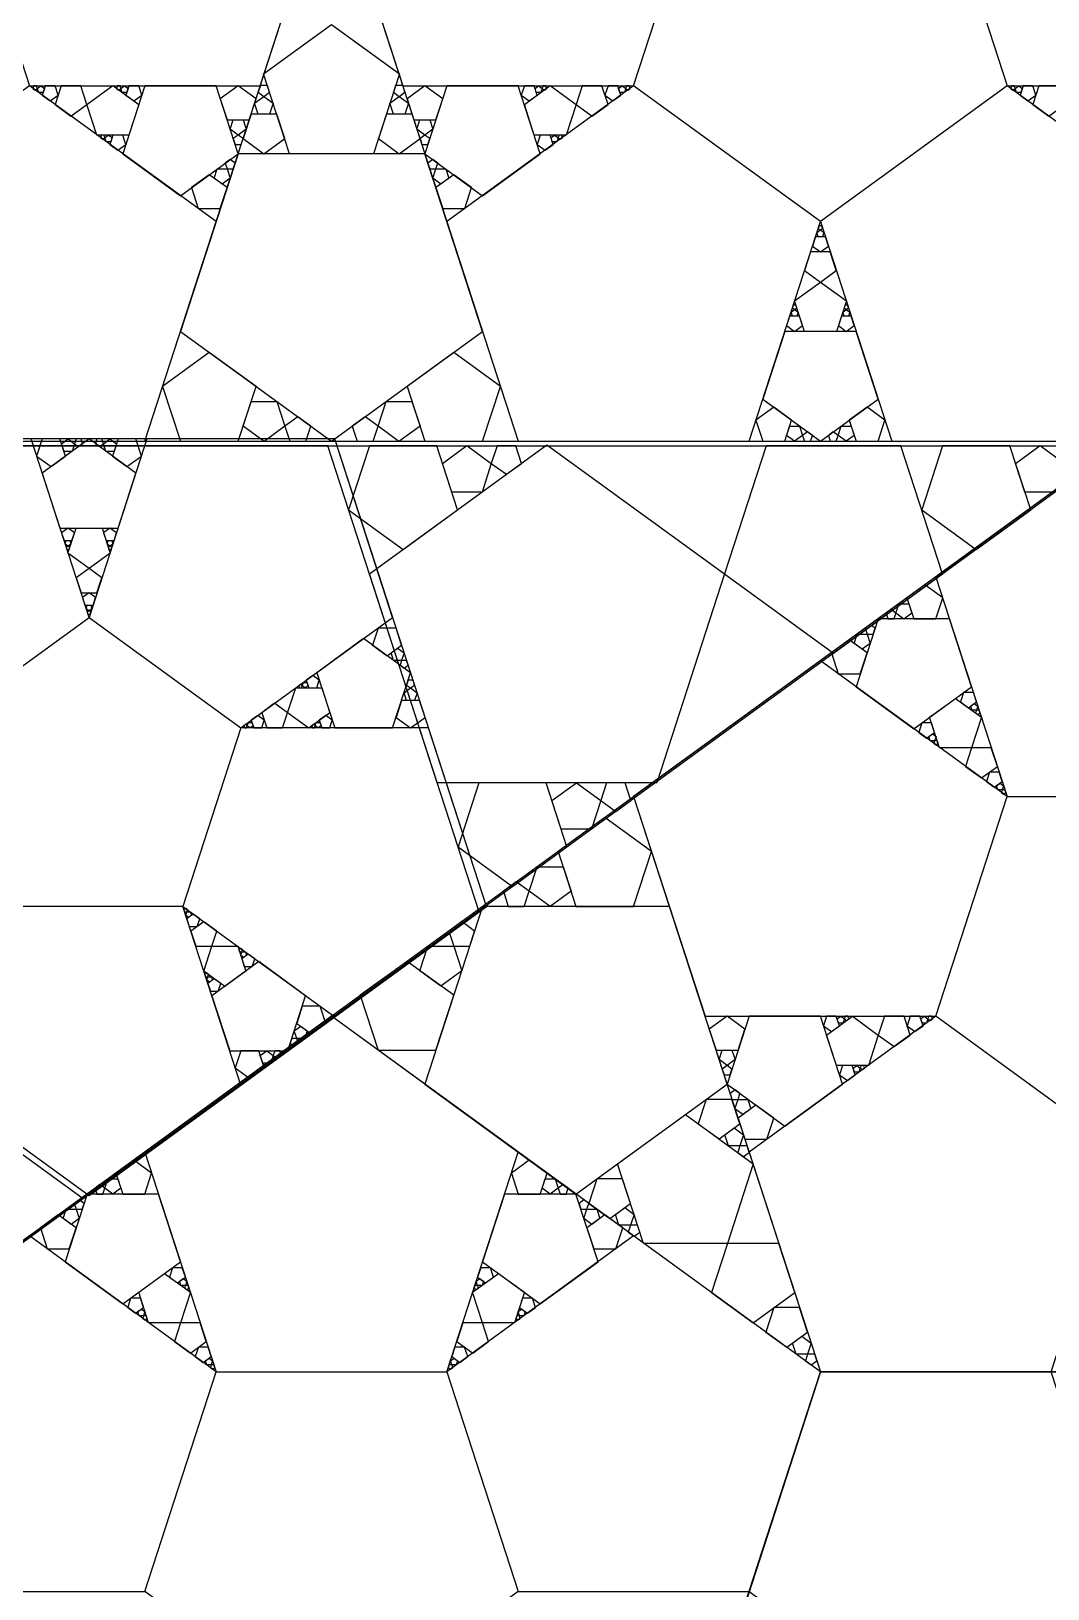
# Model space of a CAD drawing. Header units: inches. Extents: x -578 to 126, y -85 to 118.
# Drawn here: x -250.11 to -239.09, y -2.03 to 14.85 of the extents above; entities that cross this region are included whole.
import ezdxf

# ---------------------------------------------------------------- set-up
doc = ezdxf.new("R2010")
doc.units = ezdxf.units.IN
doc.header["$MEASUREMENT"] = 0
doc.layers.add('drawing', color=7, linetype='Continuous')

msp = doc.modelspace()

# ---------------------------------------------------------------- linework, layer by layer
for points in [[(-242.805, 16.635), (-240.303, 16.635), (-239.53, 14.255), (-241.554, 12.784), (-243.579, 14.255)], [(-248.466, 5.364), (-250.5, 5.364), (-251.129, 7.298), (-249.483, 8.494), (-247.838, 7.298)], [(-238.279, 2.703), (-240.303, 4.174), (-239.53, 6.554), (-237.027, 6.554), (-236.254, 4.174)], [(-244.83, -2.057), (-246.854, -3.528), (-248.879, -2.057), (-248.105, 0.323), (-245.603, 0.323)], [(-235.003, 0.323), (-232.979, -5.908), (-238.279, -9.758), (-243.579, -5.908), (-241.554, 0.323)]]:
    msp.add_lwpolyline(points, close=True)
at = {"layer": 'drawing'}
for points in [[(-246.854, 36.798), (-260.73, 26.716), (-255.43, 10.404), (-238.279, 10.404), (-232.979, 26.716)], [(-233.02, 26.668), (-246.895, 36.749), (-260.771, 26.668), (-255.471, 10.356), (-238.32, 10.356)], [(-252.154, 20.486), (-257.454, 16.635), (-255.43, 10.404), (-248.879, 10.404), (-246.854, 16.635)], [(-252.154, 20.486), (-257.454, 16.635), (-255.43, 10.404), (-248.879, 10.404), (-246.854, 16.635)], [(-246.854, 16.635), (-244.83, 10.404), (-238.279, 10.404), (-236.254, 16.635), (-241.554, 20.486)], [(-246.854, 16.635), (-244.83, 10.404), (-238.279, 10.404), (-236.254, 16.635), (-241.554, 20.486)], [(-250.13, 14.255), (-247.628, 14.255), (-246.854, 16.635), (-248.879, 18.106), (-250.903, 16.635)], [(-242.805, 16.635), (-244.83, 18.106), (-246.854, 16.635), (-246.081, 14.255), (-243.579, 14.255)], [(-239.53, 14.255), (-237.027, 14.255), (-236.254, 16.635), (-238.279, 18.106), (-240.303, 16.635)], [(-247.59, 14.384), (-246.854, 14.919), (-246.119, 14.384), (-246.4, 13.52), (-247.309, 13.52)], [(-252.154, 12.784), (-251.381, 10.404), (-248.879, 10.404), (-248.105, 12.784), (-250.13, 14.255)], [(-250.068, 14.21), (-250.044, 14.227), (-250.053, 14.255), (-250.082, 14.255), (-250.092, 14.227)], [(-250.029, 14.182), (-250.044, 14.227), (-250.005, 14.255), (-249.967, 14.227), (-249.981, 14.182)], [(-249.904, 14.091), (-249.818, 14.154), (-249.851, 14.255), (-249.958, 14.255), (-249.991, 14.154)], [(-249.679, 13.927), (-249.506, 14.052), (-249.572, 14.255), (-249.785, 14.255), (-249.851, 14.052)], [(-249.399, 13.722), (-249.506, 14.052), (-249.226, 14.257), (-248.945, 14.052), (-249.052, 13.722)], [(-249.161, 14.21), (-249.138, 14.227), (-249.147, 14.255), (-249.176, 14.255), (-249.185, 14.227)], [(-249.123, 14.182), (-249.138, 14.227), (-249.099, 14.255), (-249.06, 14.227), (-249.075, 14.182)], [(-248.492, 13.065), (-247.867, 13.52), (-248.105, 14.255), (-248.879, 14.255), (-249.118, 13.52)], [(-248.492, 13.065), (-247.867, 13.52), (-248.105, 14.255), (-248.879, 14.255), (-249.118, 13.52)], [(-248.998, 14.091), (-248.912, 14.154), (-248.945, 14.255), (-249.051, 14.255), (-249.084, 14.154)], [(-247.673, 14.115), (-247.867, 14.255), (-248.06, 14.115), (-247.986, 13.887), (-247.747, 13.887)], [(-247.65, 14.186), (-247.588, 14.141), (-247.526, 14.186), (-247.549, 14.259), (-247.626, 14.259)], [(-246.183, 14.186), (-246.121, 14.141), (-246.059, 14.186), (-246.082, 14.259), (-246.159, 14.259)], [(-245.649, 14.115), (-245.842, 14.255), (-246.035, 14.115), (-245.962, 13.887), (-245.723, 13.887)], [(-245.603, 14.255), (-245.842, 13.52), (-245.217, 13.065), (-244.591, 13.52), (-244.83, 14.255)], [(-243.579, 14.255), (-245.603, 12.784), (-244.83, 10.404), (-242.328, 10.404), (-241.554, 12.784)], [(-244.764, 14.255), (-244.797, 14.154), (-244.711, 14.091), (-244.625, 14.154), (-244.658, 14.255)], [(-244.483, 14.257), (-244.202, 14.052), (-244.309, 13.722), (-244.657, 13.722), (-244.764, 14.052)], [(-244.61, 14.255), (-244.571, 14.227), (-244.586, 14.182), (-244.634, 14.182), (-244.648, 14.227)], [(-244.562, 14.255), (-244.571, 14.227), (-244.547, 14.21), (-244.524, 14.227), (-244.533, 14.255)], [(-244.136, 14.255), (-244.202, 14.052), (-244.03, 13.927), (-243.857, 14.052), (-243.923, 14.255)], [(-243.857, 14.255), (-243.89, 14.154), (-243.804, 14.091), (-243.718, 14.154), (-243.751, 14.255)], [(-243.703, 14.255), (-243.665, 14.227), (-243.679, 14.182), (-243.727, 14.182), (-243.742, 14.227)], [(-243.655, 14.255), (-243.665, 14.227), (-243.641, 14.21), (-243.617, 14.227), (-243.626, 14.255)], [(-241.554, 12.784), (-240.781, 10.404), (-238.279, 10.404), (-237.505, 12.784), (-239.53, 14.255)], [(-239.468, 14.21), (-239.444, 14.227), (-239.453, 14.255), (-239.482, 14.255), (-239.491, 14.227)], [(-239.429, 14.182), (-239.444, 14.227), (-239.405, 14.255), (-239.367, 14.227), (-239.381, 14.182)], [(-239.304, 14.091), (-239.218, 14.154), (-239.251, 14.255), (-239.358, 14.255), (-239.39, 14.154)], [(-239.079, 13.927), (-238.906, 14.052), (-238.972, 14.255), (-239.185, 14.255), (-239.251, 14.052)], [(-247.689, 14.068), (-247.588, 14.141), (-247.486, 14.068), (-247.525, 13.949), (-247.65, 13.949)], [(-246.222, 14.068), (-246.121, 14.141), (-246.02, 14.068), (-246.058, 13.949), (-246.184, 13.949)], [(-247.78, 13.785), (-247.867, 13.722), (-247.953, 13.785), (-247.92, 13.887), (-247.813, 13.887)], [(-247.813, 13.683), (-247.588, 13.52), (-247.362, 13.683), (-247.448, 13.949), (-247.727, 13.949)], [(-246.346, 13.683), (-246.121, 13.52), (-245.895, 13.683), (-245.981, 13.949), (-246.26, 13.949)], [(-245.755, 13.785), (-245.842, 13.722), (-245.929, 13.785), (-245.896, 13.887), (-245.788, 13.887)], [(-249.334, 13.677), (-249.311, 13.694), (-249.32, 13.722), (-249.349, 13.722), (-249.358, 13.694)], [(-249.296, 13.649), (-249.311, 13.694), (-249.272, 13.722), (-249.233, 13.694), (-249.248, 13.649)], [(-249.171, 13.558), (-249.085, 13.621), (-249.118, 13.722), (-249.224, 13.722), (-249.257, 13.621)], [(-247.813, 13.683), (-247.867, 13.722), (-247.92, 13.683), (-247.899, 13.621), (-247.834, 13.621)], [(-245.789, 13.683), (-245.842, 13.722), (-245.895, 13.683), (-245.875, 13.621), (-245.809, 13.621)], [(-244.591, 13.722), (-244.624, 13.621), (-244.538, 13.558), (-244.451, 13.621), (-244.484, 13.722)], [(-244.437, 13.722), (-244.398, 13.694), (-244.413, 13.649), (-244.461, 13.649), (-244.475, 13.694)], [(-244.389, 13.722), (-244.398, 13.694), (-244.374, 13.677), (-244.35, 13.694), (-244.36, 13.722)], [(-248.492, 11.594), (-246.854, 10.404), (-245.217, 11.594), (-245.842, 13.52), (-247.867, 13.52)], [(-248.492, 11.594), (-246.854, 10.404), (-245.217, 11.594), (-245.842, 13.52), (-247.867, 13.52)], [(-248.093, 13.356), (-247.986, 13.356), (-247.952, 13.254), (-248.039, 13.191), (-248.126, 13.254)], [(-248.006, 13.418), (-247.986, 13.356), (-247.92, 13.356), (-247.899, 13.418), (-247.953, 13.457)], [(-245.789, 13.356), (-245.723, 13.356), (-245.703, 13.418), (-245.756, 13.457), (-245.809, 13.418)], [(-245.756, 13.254), (-245.723, 13.356), (-245.616, 13.356), (-245.583, 13.254), (-245.669, 13.191)], [(-248.373, 13.152), (-248.299, 12.925), (-248.06, 12.925), (-247.986, 13.152), (-248.179, 13.292)], [(-245.649, 12.925), (-245.41, 12.925), (-245.336, 13.152), (-245.529, 13.292), (-245.723, 13.152)], [(-241.593, 12.666), (-241.554, 12.694), (-241.516, 12.666), (-241.53, 12.62), (-241.578, 12.62)], [(-241.578, 12.711), (-241.554, 12.694), (-241.53, 12.711), (-241.54, 12.739), (-241.569, 12.739)], [(-241.64, 12.519), (-241.554, 12.456), (-241.468, 12.519), (-241.501, 12.62), (-241.607, 12.62)], [(-241.727, 12.254), (-241.554, 12.129), (-241.382, 12.254), (-241.448, 12.456), (-241.661, 12.456)], [(-241.835, 11.924), (-241.554, 12.129), (-241.273, 11.924), (-241.381, 11.594), (-241.728, 11.594)], [(-241.873, 11.804), (-241.834, 11.832), (-241.796, 11.804), (-241.81, 11.758), (-241.858, 11.758)], [(-241.858, 11.849), (-241.834, 11.832), (-241.811, 11.849), (-241.82, 11.877), (-241.849, 11.877)], [(-241.313, 11.804), (-241.274, 11.832), (-241.235, 11.804), (-241.25, 11.758), (-241.298, 11.758)], [(-241.298, 11.849), (-241.274, 11.832), (-241.25, 11.849), (-241.259, 11.877), (-241.289, 11.877)], [(-241.921, 11.657), (-241.834, 11.594), (-241.748, 11.657), (-241.781, 11.758), (-241.888, 11.758)], [(-241.36, 11.657), (-241.274, 11.594), (-241.188, 11.657), (-241.221, 11.758), (-241.327, 11.758)], [(-242.18, 10.859), (-241.554, 10.404), (-240.929, 10.859), (-241.168, 11.594), (-241.941, 11.594)], [(-242.18, 10.859), (-241.554, 10.404), (-240.929, 10.859), (-241.168, 11.594), (-241.941, 11.594)], [(-248.179, 11.367), (-248.685, 10.999), (-248.492, 10.404), (-247.867, 10.404), (-247.673, 10.999)], [(-245.217, 10.404), (-245.023, 10.999), (-245.529, 11.367), (-246.035, 10.999), (-245.842, 10.404)], [(-247.446, 10.835), (-247.359, 10.568), (-247.586, 10.403), (-247.813, 10.568), (-247.726, 10.835)], [(-246.123, 10.403), (-246.35, 10.568), (-246.263, 10.835), (-245.982, 10.835), (-245.895, 10.568)], [(-247.219, 10.669), (-247.359, 10.568), (-247.305, 10.404), (-247.133, 10.404), (-247.08, 10.568)], [(-246.403, 10.404), (-246.35, 10.568), (-246.489, 10.669), (-246.629, 10.568), (-246.576, 10.404)], [(-242.06, 10.772), (-242.254, 10.631), (-242.18, 10.404), (-241.941, 10.404), (-241.867, 10.631)], [(-240.929, 10.404), (-240.855, 10.631), (-241.048, 10.772), (-241.241, 10.631), (-241.168, 10.404)], [(-241.78, 10.569), (-241.747, 10.467), (-241.834, 10.404), (-241.921, 10.467), (-241.887, 10.569)], [(-241.694, 10.506), (-241.747, 10.467), (-241.727, 10.404), (-241.661, 10.404), (-241.64, 10.467)], [(-241.382, 10.404), (-241.362, 10.467), (-241.415, 10.506), (-241.468, 10.467), (-241.448, 10.404)], [(-241.275, 10.404), (-241.362, 10.467), (-241.328, 10.569), (-241.221, 10.569), (-241.188, 10.467)], [(-252.195, 10.356), (-253.833, 5.316), (-249.545, 2.2), (-245.258, 5.316), (-246.895, 10.356)], [(-252.195, 10.356), (-253.833, 5.315), (-249.545, 2.2), (-245.258, 5.315), (-246.895, 10.356)], [(-245.175, 5.364), (-246.82, 10.429), (-252.146, 10.429), (-253.792, 5.364), (-249.483, 2.233)], [(-249.483, 8.494), (-250.112, 10.429), (-252.146, 10.429), (-252.775, 8.494), (-251.129, 7.298)], [(-238.32, 10.356), (-252.195, 0.275), (-246.895, -16.037), (-229.744, -16.037), (-224.444, 0.275)], [(-238.279, 10.404), (-252.154, 0.323), (-246.854, -15.989), (-229.703, -15.989), (-224.403, 0.323)], [(-249.992, 10.429), (-250.052, 10.244), (-249.895, 10.13), (-249.738, 10.244), (-249.798, 10.429)], [(-248.975, 10.059), (-249.483, 10.429), (-249.992, 10.059), (-249.798, 9.462), (-249.169, 9.462)], [(-248.975, 10.059), (-249.483, 10.429), (-249.992, 10.059), (-249.798, 9.462), (-249.169, 9.462)], [(-249.711, 10.429), (-249.64, 10.378), (-249.667, 10.295), (-249.754, 10.295), (-249.781, 10.378)], [(-249.623, 10.429), (-249.64, 10.378), (-249.597, 10.347), (-249.553, 10.378), (-249.57, 10.429)], [(-247.838, 7.298), (-246.192, 8.494), (-246.82, 10.429), (-248.855, 10.429), (-249.483, 8.494)], [(-249.37, 10.347), (-249.327, 10.378), (-249.343, 10.429), (-249.397, 10.429), (-249.413, 10.378)], [(-249.3, 10.295), (-249.327, 10.378), (-249.256, 10.429), (-249.186, 10.378), (-249.212, 10.295)], [(-249.072, 10.13), (-248.915, 10.244), (-248.975, 10.429), (-249.169, 10.429), (-249.229, 10.244)], [(-246.444, 10.356), (-246.67, 9.662), (-246.079, 9.233), (-245.489, 9.662), (-245.714, 10.356)], [(-244.519, 10.367), (-242.593, 8.968), (-243.329, 6.704), (-245.709, 6.704), (-246.444, 8.968)], [(-245.387, 10.358), (-245.122, 10.165), (-245.223, 9.853), (-245.551, 9.853), (-245.652, 10.165)], [(-245.06, 10.356), (-245.122, 10.165), (-244.959, 10.047), (-244.796, 10.165), (-244.858, 10.356)], [(-235.003, 0.323), (-232.979, 6.554), (-238.279, 10.404), (-243.579, 6.554), (-241.554, 0.323)], [(-235.003, 0.323), (-232.979, 6.554), (-238.279, 10.404), (-243.579, 6.554), (-241.554, 0.323)], [(-242.142, 10.356), (-242.593, 8.968), (-241.412, 8.109), (-240.23, 8.968), (-240.681, 10.356)], [(-240.23, 10.356), (-240.456, 9.662), (-239.865, 9.233), (-239.275, 9.662), (-239.5, 10.356)], [(-237.027, 6.554), (-236.254, 8.933), (-238.279, 10.404), (-240.303, 8.933), (-239.53, 6.554)], [(-239.173, 10.358), (-238.908, 10.165), (-239.009, 9.853), (-239.337, 9.853), (-239.438, 10.165)], [(-249.641, 9.411), (-249.711, 9.462), (-249.781, 9.411), (-249.754, 9.328), (-249.668, 9.328)], [(-249.255, 9.193), (-249.483, 9.027), (-249.712, 9.193), (-249.624, 9.462), (-249.342, 9.462)], [(-249.186, 9.411), (-249.256, 9.462), (-249.326, 9.411), (-249.299, 9.328), (-249.212, 9.328)], [(-249.68, 9.291), (-249.711, 9.269), (-249.743, 9.291), (-249.73, 9.328), (-249.692, 9.328)], [(-249.224, 9.291), (-249.256, 9.269), (-249.287, 9.291), (-249.275, 9.328), (-249.236, 9.328)], [(-249.692, 9.255), (-249.711, 9.269), (-249.73, 9.255), (-249.723, 9.232), (-249.699, 9.232)], [(-249.236, 9.255), (-249.256, 9.269), (-249.275, 9.255), (-249.267, 9.232), (-249.244, 9.232)], [(-249.343, 8.925), (-249.483, 9.027), (-249.623, 8.925), (-249.57, 8.761), (-249.397, 8.761)], [(-240.303, 8.479), (-240.229, 8.706), (-240.423, 8.847), (-240.616, 8.706), (-240.542, 8.479)], [(-249.413, 8.71), (-249.483, 8.761), (-249.553, 8.71), (-249.527, 8.627), (-249.44, 8.627)], [(-249.452, 8.59), (-249.483, 8.568), (-249.515, 8.59), (-249.503, 8.627), (-249.464, 8.627)], [(-240.649, 8.478), (-240.736, 8.542), (-240.703, 8.644), (-240.596, 8.644), (-240.562, 8.542)], [(-249.464, 8.554), (-249.483, 8.568), (-249.503, 8.554), (-249.495, 8.531), (-249.471, 8.531)], [(-240.155, 8.479), (-240.929, 8.479), (-241.168, 7.744), (-240.542, 7.289), (-239.916, 7.744)], [(-240.155, 8.479), (-240.929, 8.479), (-241.168, 7.744), (-240.542, 7.289), (-239.916, 7.744)], [(-240.756, 8.479), (-240.736, 8.542), (-240.789, 8.58), (-240.843, 8.542), (-240.822, 8.479)], [(-246.155, 8.38), (-246.349, 8.38), (-246.409, 8.195), (-246.252, 8.081), (-246.095, 8.195)], [(-241.155, 8.315), (-241.048, 8.315), (-241.015, 8.213), (-241.101, 8.15), (-241.188, 8.213)], [(-241.068, 8.378), (-241.048, 8.315), (-240.982, 8.315), (-240.962, 8.378), (-241.015, 8.416)], [(-246.192, 7.298), (-245.997, 7.896), (-246.506, 8.266), (-247.015, 7.896), (-246.82, 7.298)], [(-246.067, 8.113), (-246.094, 8.03), (-246.181, 8.03), (-246.208, 8.113), (-246.138, 8.164)], [(-241.435, 8.111), (-241.361, 7.884), (-241.122, 7.884), (-241.048, 8.111), (-241.241, 8.252)], [(-246.041, 8.03), (-246.094, 8.03), (-246.111, 7.979), (-246.067, 7.947), (-246.024, 7.979)], [(-239.53, 6.554), (-241.554, 8.024), (-243.579, 6.554), (-242.805, 4.174), (-240.303, 4.174)], [(-247.179, 7.732), (-247.171, 7.754), (-247.191, 7.768), (-247.21, 7.754), (-247.203, 7.732)], [(-247.14, 7.731), (-247.171, 7.754), (-247.159, 7.791), (-247.121, 7.791), (-247.109, 7.754)], [(-247.015, 7.732), (-246.988, 7.814), (-247.058, 7.865), (-247.128, 7.814), (-247.101, 7.732)], [(-246.041, 7.763), (-245.997, 7.732), (-245.954, 7.763), (-245.971, 7.814), (-246.024, 7.814)], [(-247.102, 7.297), (-247.331, 7.463), (-247.243, 7.732), (-246.961, 7.732), (-246.874, 7.463)], [(-246.155, 7.413), (-245.997, 7.298), (-245.84, 7.413), (-245.9, 7.597), (-246.095, 7.597)], [(-246.068, 7.68), (-245.997, 7.732), (-245.927, 7.68), (-245.954, 7.597), (-246.041, 7.597)], [(-239.808, 7.414), (-239.915, 7.084), (-240.262, 7.084), (-240.37, 7.414), (-240.089, 7.618)], [(-239.896, 7.681), (-240.003, 7.681), (-240.036, 7.58), (-239.949, 7.517), (-239.863, 7.58)], [(-247.611, 7.298), (-247.584, 7.381), (-247.654, 7.432), (-247.724, 7.381), (-247.697, 7.298)], [(-247.384, 7.298), (-247.331, 7.463), (-247.471, 7.565), (-247.611, 7.463), (-247.557, 7.298)], [(-246.874, 7.298), (-246.847, 7.381), (-246.917, 7.432), (-246.987, 7.381), (-246.96, 7.298)], [(-239.848, 7.534), (-239.863, 7.489), (-239.911, 7.489), (-239.926, 7.534), (-239.887, 7.562)], [(-239.834, 7.489), (-239.863, 7.489), (-239.872, 7.461), (-239.848, 7.444), (-239.825, 7.461)], [(-248.466, 5.364), (-246.82, 4.168), (-245.175, 5.364), (-245.803, 7.298), (-247.838, 7.298)], [(-247.775, 7.298), (-247.768, 7.321), (-247.787, 7.335), (-247.806, 7.321), (-247.799, 7.298)], [(-247.736, 7.298), (-247.768, 7.321), (-247.756, 7.358), (-247.717, 7.358), (-247.705, 7.321)], [(-247.038, 7.298), (-247.031, 7.321), (-247.05, 7.335), (-247.069, 7.321), (-247.062, 7.298)], [(-246.999, 7.298), (-247.031, 7.321), (-247.019, 7.358), (-246.98, 7.358), (-246.968, 7.321)], [(-240.349, 7.352), (-240.456, 7.352), (-240.489, 7.25), (-240.403, 7.188), (-240.316, 7.25)], [(-240.301, 7.205), (-240.316, 7.159), (-240.364, 7.159), (-240.379, 7.205), (-240.34, 7.233)], [(-240.287, 7.159), (-240.316, 7.159), (-240.325, 7.132), (-240.302, 7.114), (-240.278, 7.132)], [(-239.702, 7.084), (-239.915, 7.084), (-239.981, 6.881), (-239.809, 6.756), (-239.636, 6.881)], [(-239.616, 6.819), (-239.722, 6.819), (-239.755, 6.717), (-239.669, 6.655), (-239.583, 6.717)], [(-245.258, 6.704), (-245.483, 6.01), (-244.893, 5.581), (-244.302, 6.01), (-244.528, 6.704)], [(-244.2, 6.705), (-243.935, 6.513), (-244.036, 6.201), (-244.364, 6.201), (-244.466, 6.513)], [(-243.873, 6.704), (-243.935, 6.513), (-243.772, 6.394), (-243.61, 6.513), (-243.672, 6.704)], [(-239.568, 6.672), (-239.583, 6.627), (-239.631, 6.627), (-239.645, 6.672), (-239.607, 6.7)], [(-239.554, 6.627), (-239.583, 6.627), (-239.592, 6.599), (-239.568, 6.581), (-239.544, 6.599)], [(-243.579, 5.364), (-243.385, 5.959), (-243.891, 6.326), (-244.398, 5.959), (-244.204, 5.364)], [(-244.485, 5.362), (-244.712, 5.528), (-244.625, 5.795), (-244.344, 5.795), (-244.258, 5.528)], [(-244.765, 5.364), (-244.712, 5.528), (-244.852, 5.629), (-244.991, 5.528), (-244.938, 5.364)], [(-250.5, 5.364), (-251.129, 3.429), (-249.483, 2.233), (-247.838, 3.429), (-248.466, 5.364)], [(-248.447, 5.304), (-248.423, 5.304), (-248.416, 5.327), (-248.435, 5.341), (-248.454, 5.327)], [(-248.435, 5.267), (-248.423, 5.304), (-248.384, 5.304), (-248.372, 5.267), (-248.404, 5.245)], [(-248.396, 5.148), (-248.31, 5.148), (-248.283, 5.231), (-248.353, 5.281), (-248.423, 5.231)], [(-243.192, 5.364), (-245.217, 5.364), (-245.842, 3.438), (-244.204, 2.248), (-242.566, 3.438)], [(-248.326, 4.933), (-248.153, 4.933), (-248.099, 5.097), (-248.239, 5.199), (-248.38, 5.097)], [(-245.582, 5.098), (-245.528, 4.935), (-245.356, 4.935), (-245.303, 5.098), (-245.442, 5.2)], [(-248.24, 4.664), (-248.153, 4.933), (-247.871, 4.933), (-247.783, 4.664), (-248.012, 4.498)], [(-247.851, 4.871), (-247.827, 4.871), (-247.819, 4.894), (-247.839, 4.908), (-247.858, 4.894)], [(-245.809, 4.935), (-245.528, 4.935), (-245.441, 4.667), (-245.669, 4.502), (-245.896, 4.667)], [(-247.958, 3.798), (-247.329, 3.798), (-247.135, 4.396), (-247.643, 4.766), (-248.152, 4.396)], [(-247.958, 3.798), (-247.329, 3.798), (-247.135, 4.396), (-247.643, 4.766), (-248.152, 4.396)], [(-247.839, 4.834), (-247.827, 4.871), (-247.788, 4.871), (-247.776, 4.834), (-247.807, 4.811)], [(-247.8, 4.715), (-247.713, 4.715), (-247.687, 4.797), (-247.757, 4.848), (-247.827, 4.797)], [(-246.542, 4.401), (-246.348, 3.806), (-245.723, 3.806), (-245.529, 4.401), (-246.035, 4.769)], [(-248.219, 4.603), (-248.195, 4.603), (-248.188, 4.626), (-248.207, 4.64), (-248.226, 4.626)], [(-248.207, 4.566), (-248.195, 4.603), (-248.156, 4.603), (-248.144, 4.566), (-248.176, 4.544)], [(-248.168, 4.447), (-248.082, 4.447), (-248.055, 4.53), (-248.125, 4.58), (-248.195, 4.53)], [(-246.917, 4.097), (-246.977, 4.282), (-247.172, 4.282), (-247.232, 4.097), (-247.075, 3.983)], [(-241.554, 0.323), (-246.854, 4.174), (-252.154, 0.323), (-250.13, -5.908), (-243.579, -5.908)], [(-241.554, 0.323), (-246.854, 4.174), (-252.154, 0.323), (-250.13, -5.908), (-243.579, -5.908)], [(-245.603, 0.323), (-244.83, 2.703), (-246.854, 4.174), (-248.879, 2.703), (-248.105, 0.323)], [(-247.145, 3.932), (-247.232, 3.932), (-247.259, 4.015), (-247.188, 4.066), (-247.118, 4.015)], [(-242.373, 4.033), (-242.566, 4.174), (-242.76, 4.033), (-242.686, 3.806), (-242.447, 3.806)], [(-242.328, 4.174), (-242.566, 3.438), (-241.941, 2.984), (-241.315, 3.438), (-241.554, 4.174)], [(-242.328, 4.174), (-242.566, 3.438), (-241.941, 2.984), (-241.315, 3.438), (-241.554, 4.174)], [(-240.303, 4.174), (-242.328, 2.703), (-241.554, 0.323), (-239.052, 0.323), (-238.279, 2.703)], [(-241.488, 4.174), (-241.521, 4.072), (-241.435, 4.01), (-241.349, 4.072), (-241.382, 4.174)], [(-241.207, 4.175), (-240.927, 3.971), (-241.034, 3.641), (-241.381, 3.641), (-241.488, 3.971)], [(-241.334, 4.174), (-241.295, 4.146), (-241.31, 4.1), (-241.358, 4.1), (-241.373, 4.146)], [(-241.286, 4.174), (-241.295, 4.146), (-241.272, 4.129), (-241.248, 4.146), (-241.257, 4.174)], [(-240.861, 4.174), (-240.927, 3.971), (-240.754, 3.846), (-240.582, 3.971), (-240.648, 4.174)], [(-240.582, 4.174), (-240.615, 4.072), (-240.529, 4.01), (-240.442, 4.072), (-240.475, 4.174)], [(-240.428, 4.174), (-240.389, 4.146), (-240.404, 4.1), (-240.452, 4.1), (-240.466, 4.146)], [(-240.38, 4.174), (-240.389, 4.146), (-240.365, 4.129), (-240.341, 4.146), (-240.351, 4.174)], [(-247.216, 3.881), (-247.232, 3.932), (-247.286, 3.932), (-247.302, 3.881), (-247.259, 3.849)], [(-247.838, 3.798), (-247.898, 3.614), (-247.74, 3.5), (-247.583, 3.614), (-247.643, 3.798)], [(-247.556, 3.799), (-247.486, 3.748), (-247.513, 3.665), (-247.6, 3.665), (-247.627, 3.748)], [(-247.469, 3.798), (-247.486, 3.748), (-247.442, 3.716), (-247.399, 3.748), (-247.415, 3.798)], [(-242.48, 3.704), (-242.566, 3.641), (-242.653, 3.704), (-242.62, 3.806), (-242.513, 3.806)], [(-242.513, 3.602), (-242.566, 3.641), (-242.62, 3.602), (-242.599, 3.54), (-242.534, 3.54)], [(-241.315, 3.641), (-241.348, 3.54), (-241.262, 3.477), (-241.176, 3.54), (-241.209, 3.641)], [(-241.161, 3.641), (-241.122, 3.613), (-241.137, 3.567), (-241.185, 3.567), (-241.2, 3.613)], [(-241.113, 3.641), (-241.122, 3.613), (-241.099, 3.596), (-241.075, 3.613), (-241.084, 3.641)], [(-242.513, 3.274), (-242.447, 3.274), (-242.427, 3.337), (-242.48, 3.376), (-242.534, 3.337)], [(-242.513, 3.274), (-242.792, 3.274), (-242.878, 3.009), (-242.653, 2.845), (-242.427, 3.009)], [(-242.481, 3.172), (-242.447, 3.274), (-242.34, 3.274), (-242.307, 3.172), (-242.394, 3.109)], [(-242.373, 2.843), (-242.134, 2.843), (-242.06, 3.071), (-242.254, 3.211), (-242.447, 3.071)], [(-242.282, 2.576), (-242.563, 1.711), (-243.472, 1.711), (-243.753, 2.576), (-243.018, 3.11)], [(-242.388, 2.89), (-242.427, 2.771), (-242.552, 2.771), (-242.591, 2.89), (-242.489, 2.964)], [(-242.35, 2.771), (-242.427, 2.771), (-242.45, 2.698), (-242.388, 2.653), (-242.326, 2.698)], [(-248.879, 2.248), (-248.805, 2.476), (-248.998, 2.616), (-249.192, 2.476), (-249.118, 2.248)], [(-244.71, 2.616), (-244.904, 2.476), (-244.83, 2.248), (-244.591, 2.248), (-244.517, 2.476)], [(-249.225, 2.248), (-249.312, 2.311), (-249.279, 2.413), (-249.171, 2.413), (-249.138, 2.311)], [(-244.43, 2.413), (-244.397, 2.311), (-244.484, 2.248), (-244.571, 2.311), (-244.537, 2.413)], [(-243.7, 2.412), (-243.979, 2.412), (-244.065, 2.147), (-243.839, 1.983), (-243.614, 2.147)], [(-248.731, 2.248), (-249.504, 2.248), (-249.743, 1.513), (-249.118, 1.058), (-248.492, 1.513)], [(-248.731, 2.248), (-249.504, 2.248), (-249.743, 1.513), (-249.118, 1.058), (-248.492, 1.513)], [(-249.332, 2.248), (-249.312, 2.311), (-249.365, 2.35), (-249.418, 2.311), (-249.398, 2.248)], [(-243.965, 1.513), (-244.204, 2.248), (-244.978, 2.248), (-245.217, 1.513), (-244.591, 1.058)], [(-244.344, 2.35), (-244.397, 2.311), (-244.377, 2.248), (-244.311, 2.248), (-244.29, 2.311)], [(-249.731, 2.084), (-249.623, 2.084), (-249.59, 1.982), (-249.677, 1.919), (-249.764, 1.982)], [(-249.644, 2.147), (-249.623, 2.084), (-249.558, 2.084), (-249.537, 2.147), (-249.591, 2.186)], [(-244.151, 2.084), (-244.085, 2.084), (-244.065, 2.147), (-244.118, 2.186), (-244.171, 2.147)], [(-244.118, 1.982), (-244.085, 2.084), (-243.978, 2.084), (-243.945, 1.982), (-244.032, 1.919)], [(-243.575, 2.028), (-243.613, 1.909), (-243.738, 1.909), (-243.777, 2.028), (-243.676, 2.102)], [(-250.01, 1.881), (-249.937, 1.653), (-249.698, 1.653), (-249.624, 1.881), (-249.817, 2.021)], [(-244.011, 1.653), (-243.772, 1.653), (-243.698, 1.881), (-243.891, 2.021), (-244.085, 1.881)], [(-243.536, 1.909), (-243.613, 1.909), (-243.637, 1.836), (-243.575, 1.791), (-243.513, 1.836)], [(-248.105, 0.323), (-250.13, 1.794), (-252.154, 0.323), (-251.381, -2.057), (-248.879, -2.057)], [(-244.83, -2.057), (-242.328, -2.057), (-241.554, 0.323), (-243.579, 1.794), (-245.603, 0.323)], [(-242.005, 1.711), (-242.563, 1.711), (-242.735, 1.181), (-242.284, 0.853), (-241.833, 1.181)], [(-248.384, 1.184), (-248.491, 0.853), (-248.838, 0.853), (-248.945, 1.184), (-248.664, 1.388)], [(-248.472, 1.45), (-248.578, 1.45), (-248.611, 1.349), (-248.525, 1.286), (-248.439, 1.349)], [(-244.871, 0.853), (-245.218, 0.853), (-245.325, 1.184), (-245.044, 1.388), (-244.763, 1.184)], [(-245.097, 1.349), (-245.13, 1.45), (-245.237, 1.45), (-245.27, 1.349), (-245.184, 1.286)], [(-248.424, 1.304), (-248.439, 1.258), (-248.487, 1.258), (-248.501, 1.304), (-248.463, 1.332)], [(-248.409, 1.258), (-248.439, 1.258), (-248.448, 1.23), (-248.424, 1.213), (-248.4, 1.23)], [(-245.261, 1.23), (-245.27, 1.258), (-245.299, 1.258), (-245.308, 1.23), (-245.285, 1.213)], [(-245.222, 1.258), (-245.27, 1.258), (-245.285, 1.304), (-245.246, 1.332), (-245.207, 1.304)], [(-248.925, 1.121), (-249.032, 1.121), (-249.064, 1.02), (-248.978, 0.957), (-248.892, 1.02)], [(-244.644, 1.02), (-244.677, 1.121), (-244.784, 1.121), (-244.816, 1.02), (-244.73, 0.957)], [(-241.78, 1.017), (-242.059, 1.017), (-242.145, 0.752), (-241.919, 0.588), (-241.694, 0.752)], [(-248.877, 0.974), (-248.892, 0.929), (-248.94, 0.929), (-248.955, 0.974), (-248.916, 1.002)], [(-248.863, 0.929), (-248.892, 0.929), (-248.901, 0.901), (-248.877, 0.884), (-248.854, 0.901)], [(-248.278, 0.853), (-248.491, 0.853), (-248.557, 0.651), (-248.384, 0.525), (-248.212, 0.651)], [(-245.152, 0.651), (-245.218, 0.853), (-245.431, 0.853), (-245.497, 0.651), (-245.324, 0.525)], [(-244.808, 0.901), (-244.817, 0.929), (-244.846, 0.929), (-244.855, 0.901), (-244.831, 0.884)], [(-244.769, 0.929), (-244.817, 0.929), (-244.831, 0.974), (-244.793, 1.002), (-244.754, 0.974)], [(-241.654, 0.633), (-241.693, 0.514), (-241.818, 0.514), (-241.857, 0.633), (-241.756, 0.707)], [(-248.192, 0.588), (-248.298, 0.588), (-248.331, 0.487), (-248.245, 0.424), (-248.159, 0.487)], [(-245.378, 0.487), (-245.411, 0.588), (-245.517, 0.588), (-245.55, 0.487), (-245.464, 0.424)], [(-241.616, 0.514), (-241.693, 0.514), (-241.717, 0.441), (-241.655, 0.396), (-241.593, 0.441)], [(-248.144, 0.441), (-248.159, 0.396), (-248.206, 0.396), (-248.221, 0.441), (-248.182, 0.47)], [(-248.129, 0.396), (-248.159, 0.396), (-248.168, 0.368), (-248.144, 0.351), (-248.12, 0.368)], [(-245.541, 0.368), (-245.55, 0.396), (-245.579, 0.396), (-245.588, 0.368), (-245.565, 0.351)], [(-245.502, 0.396), (-245.55, 0.396), (-245.565, 0.441), (-245.526, 0.47), (-245.487, 0.441)], [(-241.555, 0.321), (-243.573, -5.912), (-238.269, -9.757), (-232.973, -5.901), (-235.004, 0.328)], [(-238.277, -2.056), (-239.053, 0.323), (-241.555, 0.321), (-242.326, -2.06), (-240.3, -3.529)]]:
    msp.add_lwpolyline(points, close=True, dxfattribs=at)

doc.saveas('drawing.dxf')
